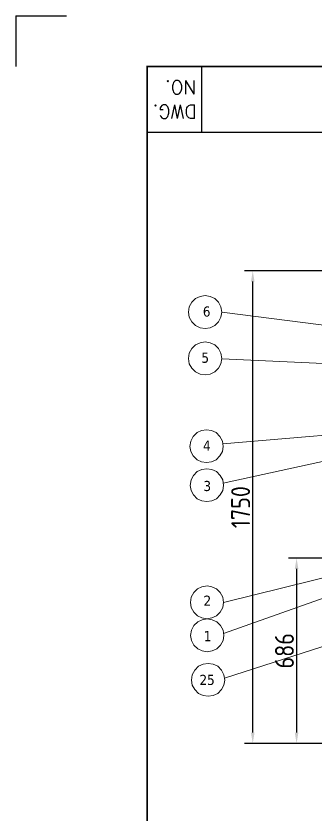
# Model space of a CAD drawing. Header units: millimetres. Extents: x 116956 to 138384, y -169944 to -162492.
# Drawn here: x 116956 to 118068, y -167352 to -164394 of the extents above; entities that cross this region are included whole.
import ezdxf

# ---------------------------------------------------------------- set-up
doc = ezdxf.new("R2010")
doc.units = ezdxf.units.MM
doc.header["$LTSCALE"] = 13
doc.layers.add('1', color=4, linetype='Continuous')
doc.layers.add('2', color=3, linetype='Continuous')
doc.layers.add('paper', color=254, linetype='Continuous', plot=False)
doc.layers.add('标注、文本', color=3, linetype='Continuous', lineweight=25)
doc.layers.add('铁心', color=3, linetype='Continuous', lineweight=0)
doc.styles.add('ROMANS', font='romans.shx', dxfattribs={"bigfont": 'whgtxt.shx'})
doc.styles.get("Standard").update_dxf_attribs({"font": 'gbenor.shx', "bigfont": 'gbcbig.shx'})
doc.styles.add('Tahoma$001', font='tahoma.ttf', dxfattribs={"height": 2.159784})
doc.dimstyles.new('1-15', dxfattribs={"dimscale": 20, "dimtxt": 3.5, "dimasz": 2, "dimexe": 1.5, "dimexo": 0.5, "dimgap": 0.5, "dimtad": 1, "dimtoh": 1, "dimdec": 1, "dimdsep": 46, "dimtxsty": 'Standard', "dimcen": 2.5, "dimclrd": 3, "dimclre": 3, "dimclrt": 3, "dimadec": 0, "dimazin": 2, "dimtfac": 1, "dimtdec": 1, "dimtmove": 0, "dimatfit": 2, "dimfxl": 1, "dimarcsym": 0})

# ---------------------------------------------------------------- blocks, each defined once
blk = doc.blocks.new('*D1153')
at = {"layer": 'Defpoints', "color": 0, "transparency": 16777216}
for p in [(117833.2, -165337.3), (118123.9, -165337.3), (118123.9, -167087.3)]:
    blk.add_point(p, dxfattribs=at)
at = {"layer": '标注、文本', "color": 3, "lineweight": -2, "transparency": 16777216}
for p, q in [((118113.9, -165337.3), (117803.2, -165337.3)), ((117833.2, -167047.3), (117833.2, -165377.3)), ((118113.9, -167087.3), (117803.2, -167087.3))]:
    blk.add_line(p, q, dxfattribs=at)
at = {"layer": '标注、文本', "color": 3, "transparency": 16777216}
for points in [[(117826.5, -165377.3), (117839.9, -165377.3), (117833.2, -165337.3)], [(117826.5, -167047.3), (117839.9, -167047.3), (117833.2, -167087.3)]]:
    blk.add_solid(points, dxfattribs=at)
at = {"layer": '标注、文本', "color": 3, "transparency": 16777216, "insert": (117788.2, -166212.3), "char_height": 70, "attachment_point": 5, "rotation": 90}
blk.add_mtext('1750', dxfattribs=at)
blk = doc.blocks.new('*D1127')
at = {"layer": 'Defpoints', "color": 0, "transparency": 16777216}
for p in [(118123.9, -166401.3), (117995.6, -167087.3), (118261.6, -167087.3)]:
    blk.add_point(p, dxfattribs=at)
at = {"layer": '标注、文本', "color": 3, "lineweight": -2, "transparency": 16777216}
for p, q in [((118113.9, -166401.3), (117965.6, -166401.3)), ((117995.6, -166441.3), (117995.6, -167047.3)), ((118251.6, -167087.3), (117965.6, -167087.3))]:
    blk.add_line(p, q, dxfattribs=at)
at = {"layer": '标注、文本', "color": 3, "transparency": 16777216}
for points in [[(117988.9, -166441.3), (118002.3, -166441.3), (117995.6, -166401.3)], [(117988.9, -167047.3), (118002.3, -167047.3), (117995.6, -167087.3)]]:
    blk.add_solid(points, dxfattribs=at)
at = {"layer": '标注、文本', "color": 3, "transparency": 16777216, "insert": (117950.6, -166744.3), "char_height": 70, "attachment_point": 5, "rotation": 90}
blk.add_mtext('686', dxfattribs=at)

msp = doc.modelspace()

# ---------------------------------------------------------------- linework, layer by layer
at = {"layer": '1', "const_width": 6.541}
msp.add_lwpolyline([(117441.702, -169738.188), (124617.702, -169738.188), (124617.702, -164580.438), (117441.702, -164580.438), (117441.702, -169738.188)], dxfattribs=at)
at = {"layer": '2'}
for p, q in [((117643.527, -164580.438), (117643.527, -164823.376)), ((117441.702, -164823.376), (119086.202, -164823.376))]:
    msp.add_line(p, q, dxfattribs=at)
at = {"layer": 'paper'}
for q in [(116955.827, -164580.438), (117142.702, -164393.563)]:
    msp.add_line((116955.827, -164393.563), q, dxfattribs=at)
at = {"layer": '标注、文本'}
msp.add_line((118433.942, -166401.332), (117968.381, -166401.332), dxfattribs=at)
at = {"layer": '铁心'}
for points in [[(117718.595, -165490.727), (117715.282, -165470.849), (117706.246, -165453.681), (117692.392, -165439.826), (117675.224, -165432.297), (117656.852, -165428.983), (117638.178, -165432.297), (117621.312, -165439.826), (117607.457, -165453.681), (117598.12, -165470.849), (117595.108, -165490.727), (117598.12, -165509.401), (117607.457, -165526.267), (117621.312, -165540.122), (117638.178, -165547.953), (117656.852, -165550.964), (117675.224, -165547.953), (117692.392, -165540.122), (117706.246, -165526.267), (117715.282, -165509.401)], [(117718.668, -165662.469), (117715.355, -165642.591), (117706.319, -165625.423), (117692.464, -165611.569), (117675.297, -165604.039), (117656.924, -165600.726), (117638.251, -165604.039), (117621.384, -165611.569), (117607.529, -165625.423), (117598.193, -165642.591), (117595.181, -165662.469), (117598.193, -165681.143), (117607.529, -165698.009), (117621.384, -165711.864), (117638.251, -165719.695), (117656.924, -165722.707), (117675.297, -165719.695), (117692.464, -165711.864), (117706.319, -165698.009), (117715.355, -165681.143)], [(117724.077, -165987.289), (117720.764, -165967.41), (117711.728, -165950.243), (117697.874, -165936.388), (117680.706, -165928.858), (117662.334, -165925.545), (117643.66, -165928.858), (117626.794, -165936.388), (117612.939, -165950.243), (117603.602, -165967.41), (117600.59, -165987.289), (117603.602, -166005.962), (117612.939, -166022.829), (117626.794, -166036.684), (117643.66, -166044.514), (117662.334, -166047.526), (117680.706, -166044.514), (117697.874, -166036.684), (117711.728, -166022.829), (117720.764, -166005.962)], [(117725.088, -166131.643), (117721.775, -166111.764), (117712.74, -166094.596), (117698.885, -166080.742), (117681.717, -166073.212), (117663.345, -166069.899), (117644.671, -166073.212), (117627.805, -166080.742), (117613.95, -166094.596), (117604.613, -166111.764), (117601.601, -166131.643), (117604.613, -166150.316), (117613.95, -166167.183), (117627.805, -166181.037), (117644.671, -166188.868), (117663.345, -166191.88), (117681.717, -166188.868), (117698.885, -166181.037), (117712.74, -166167.183), (117721.775, -166150.316)], [(117725.41, -166565.369), (117722.097, -166545.491), (117713.061, -166528.323), (117699.206, -166514.469), (117682.039, -166506.939), (117663.666, -166503.626), (117644.993, -166506.939), (117628.126, -166514.469), (117614.272, -166528.323), (117604.935, -166545.491), (117601.923, -166565.369), (117604.935, -166584.043), (117614.272, -166600.909), (117628.126, -166614.764), (117644.993, -166622.595), (117663.666, -166625.607), (117682.039, -166622.595), (117699.206, -166614.764), (117713.061, -166600.909), (117722.097, -166584.043)], [(117726.363, -166687.522), (117723.05, -166667.644), (117714.014, -166650.476), (117700.16, -166636.622), (117682.992, -166629.092), (117664.619, -166625.779), (117645.946, -166629.092), (117629.079, -166636.622), (117615.225, -166650.476), (117605.888, -166667.644), (117602.876, -166687.522), (117605.888, -166706.196), (117615.225, -166723.062), (117629.079, -166736.917), (117645.946, -166744.748), (117664.619, -166747.76), (117682.992, -166744.748), (117700.16, -166736.917), (117714.014, -166723.062), (117723.05, -166706.196)], [(117729.443, -166852.585), (117726.13, -166832.706), (117717.095, -166815.539), (117703.24, -166801.684), (117686.072, -166794.154), (117667.7, -166790.841), (117649.026, -166794.154), (117632.16, -166801.684), (117618.305, -166815.539), (117608.968, -166832.706), (117605.956, -166852.585), (117608.968, -166871.258), (117618.305, -166888.125), (117632.16, -166901.98), (117649.026, -166909.811), (117667.7, -166912.822), (117686.072, -166909.811), (117703.24, -166901.98), (117717.095, -166888.125), (117726.13, -166871.258)]]:
    msp.add_lwpolyline(points, close=True, dxfattribs=at)
for points in [[(118629.123, -165606.101), (117718.595, -165490.727), (117718.595, -165490.727)], [(118634.236, -165704.828), (117718.595, -165662.878), (117718.595, -165662.878)], [(118889.035, -165879.082), (117722.421, -165977.35), (117722.421, -165977.35)], [(118612.058, -165930.202), (117723.637, -166122.937), (117723.637, -166122.937)], [(118513.297, -166401.332), (117725.144, -166680.21), (117725.144, -166680.21)], [(118388.942, -166401.332), (117725.41, -166565.369)], [(118817.641, -166494.809), (117728.225, -166845.273), (117728.225, -166845.273)]]:
    msp.add_lwpolyline(points, dxfattribs=at)

# ---------------------------------------------------------------- texts
at = {"layer": '2', "style": 'ROMANS'}
for s, p in [('NO.', (117624.453, -164632.685)), ('DWG.', (117626.252, -164722.191))]:
    msp.add_text(s, height=50.4563, rotation=180, dxfattribs=at).set_placement(p)
at = {"layer": '铁心', "style": 'Tahoma$001'}
for s, height, p in [('6', 37.589, (117648.296, -165506.714)), ('5', 37.589, (117643.09, -165677.821)), ('4', 37.589, (117648.823, -166003.677)), ('3', 37.589, (117650.581, -166152.726)), ('2', 37.589, (117650.902, -166577.572)), ('1', 37.589, (117651.855, -166708.605)), ('25', 37.5893, (117635.871, -166870.773))]:
    msp.add_text(s, height=height, dxfattribs=at).set_placement(p)

# ---------------------------------------------------------------- dimensions: what is measured, and where the dimension line sits
at = {"layer": '标注、文本'}
for base, p1, p2, picture, middle in [((117833.191, -165337.305), (118123.942, -167087.332), (118123.942, -165337.305), '*D1153', (117788.191, -166212.318)), ((117995.6, -167087.332), (118123.942, -166401.332), (118261.552, -167087.332), '*D1127', (117950.6, -166744.332))]:
    dim = msp.add_linear_dim(base=base, p1=p1, p2=p2, angle=90, dimstyle='1-15', dxfattribs=at)
    dim.commit()
    dim.dimension.update_dxf_attribs({"geometry": picture, "text_midpoint": middle})

doc.saveas('drawing.dxf')
